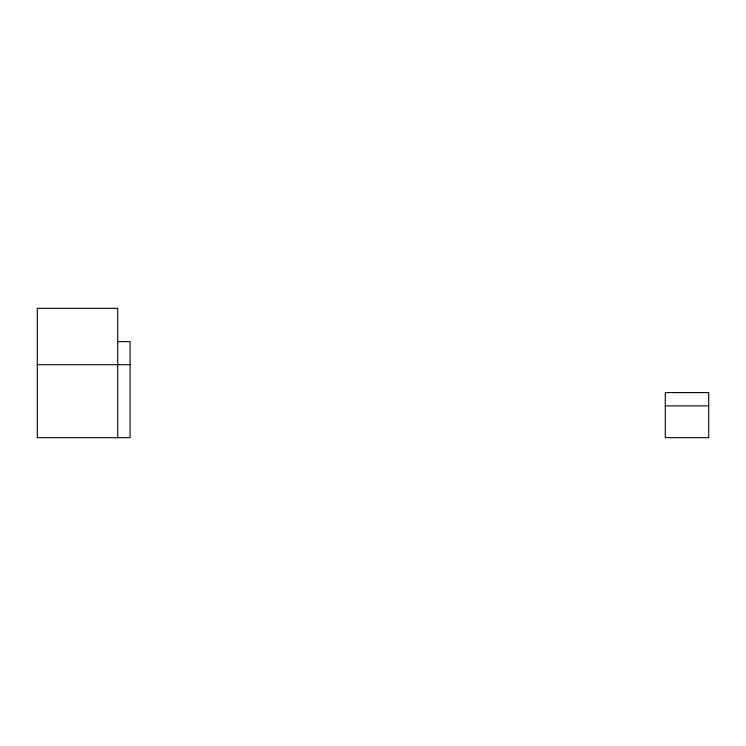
<?xml version="1.0" encoding="UTF-8"?>
<svg xmlns="http://www.w3.org/2000/svg" width="746" height="746" viewBox="0 0 746 746"><rect width="100%" height="100%" fill="white"/><g stroke="black" fill="none" stroke-linecap="round" stroke-linejoin="round"><path stroke-width="1.12" d="M117.709 341.631L130.084 341.631L130.084 437.678L37.3 437.678L37.3 308.322L117.709 308.322L117.709 437.678M37.3 364.691L130.084 364.691M665.283 405.88L708.7 405.88M708.7 392.582L665.283 392.582L665.283 437.678L708.7 437.678L708.7 392.582"/></g></svg>
